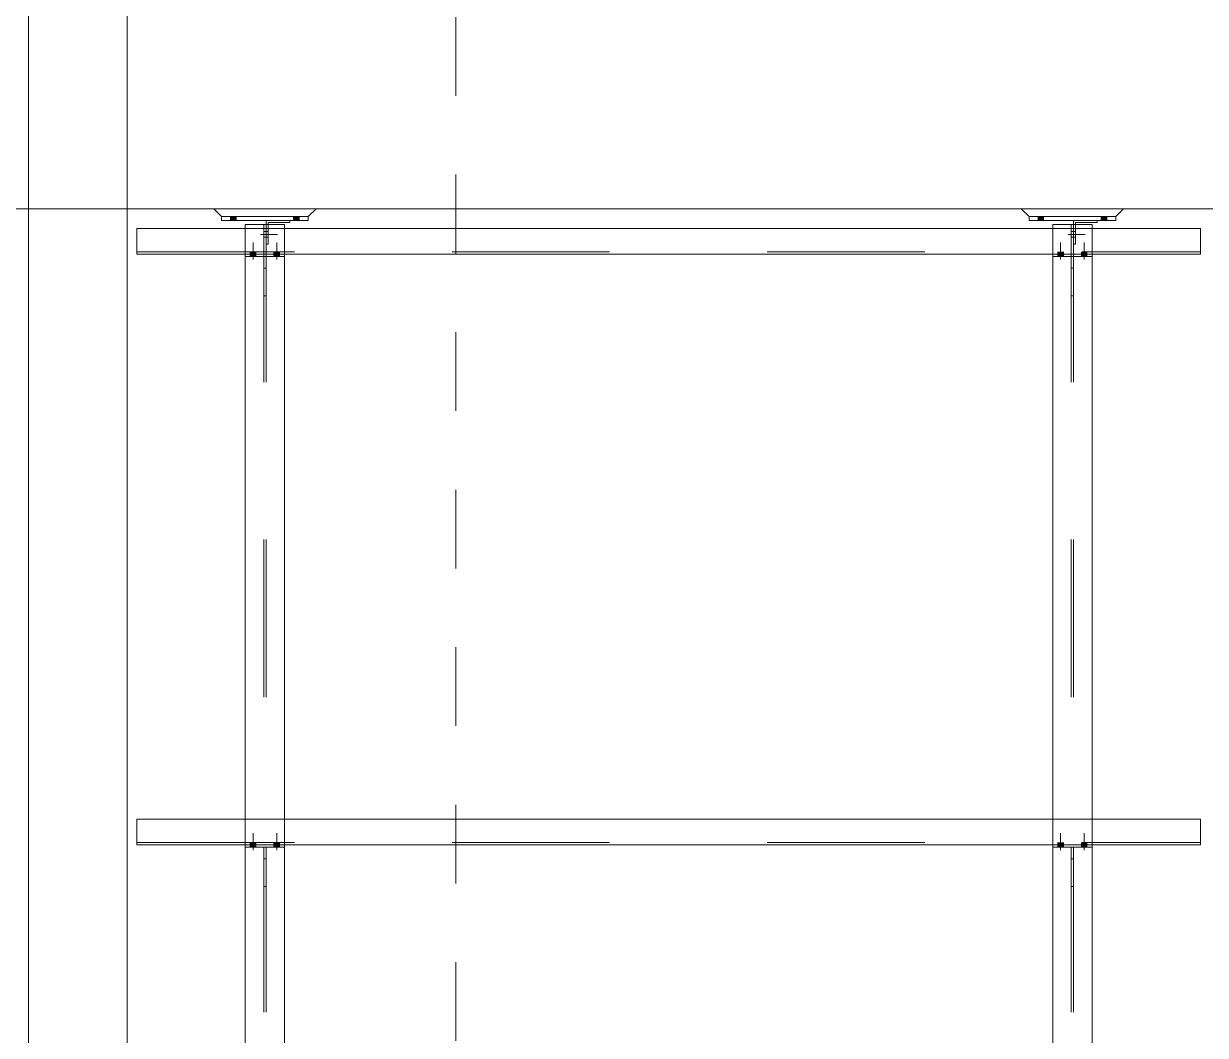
# Model space of a CAD drawing. Header units: millimetres. Extents: x 652937 to 1670132, y 1473552 to 2851037.
# Drawn here: x 663585.982 to 663588.982, y 1524530.821 to 1524533.39 of the extents above; entities that cross this region are included whole.
import ezdxf

# ---------------------------------------------------------------- set-up
doc = ezdxf.new("R2010")
doc.units = ezdxf.units.MM
for name, pattern in [('XKITLINE00', [0]), ('XKITLINE01', [4, 1, -1, 1, -1]), ('XKITLINE02', [4, 2, -2])]:
    doc.linetypes.add(name, pattern=pattern)
for name, color, linetype, lineweight in [('Bolt', 7, 'Continuous', 0), ('Part', 7, 'Continuous', 0), ('S-GRID', 7, 'Continuous', 9)]:
    doc.layers.add(name, color=color, linetype=linetype, lineweight=lineweight)

# ---------------------------------------------------------------- blocks, each defined once
blk = doc.blocks.new('*A40034527')
at = {"layer": 'Part', "color": 7, "linetype": 'XKITLINE00', "lineweight": 0}
for p, q in [((19.622001, -86.420099), (19.122001, -86.420099)), ((19.122001, -86.420099), (19.122001, -86.470099)), ((19.622001, -86.420099), (19.622009, -86.420099)), ((19.622001, -86.420099), (19.622001, -86.470099)), ((19.622093, -86.420099), (19.622101, -86.420099)), ((19.622093, -86.420099), (19.622093, -86.470099)), ((19.122001, -86.825099), (19.122001, -93.970099)), ((19.622001, -86.795099), (19.622001, -93.970099)), ((19.622093, -86.795099), (19.622093, -93.970099)), ((19.122001, -94.325099), (19.122001, -97.720099)), ((19.622001, -94.295099), (19.622001, -97.720099)), ((19.622093, -94.295099), (19.622093, -97.720099))]:
    blk.add_line(p, q, dxfattribs=at)
at = {"layer": 'Part', "color": 7, "linetype": 'XKITLINE02', "lineweight": 0}
for p, q in [((19.122001, -86.470099), (19.122001, -86.825099)), ((19.122009, -86.420099), (19.122009, -99.520099)), ((19.122093, -86.420099), (19.122093, -99.520099)), ((19.122101, -86.420099), (19.122101, -99.520099)), ((19.357009, -86.420099), (19.357009, -99.520099)), ((19.357093, -86.420099), (19.357093, -99.520099)), ((19.387009, -86.420099), (19.387009, -99.520099)), ((19.387093, -86.420099), (19.387093, -99.520099)), ((19.622093, -86.420099), (19.622001, -86.420099)), ((19.622001, -86.470099), (19.622001, -86.795099)), ((19.622009, -99.520099), (19.622009, -86.420099)), ((19.622009, -86.420099), (19.622093, -86.420099)), ((19.622093, -86.470099), (19.622093, -86.795099)), ((19.622101, -86.420099), (19.622101, -99.520099)), ((19.122001, -93.970099), (19.122001, -94.325099)), ((19.622001, -93.970099), (19.622001, -94.295099)), ((19.622093, -93.970099), (19.622093, -94.295099)), ((19.122001, -97.720099), (19.122001, -99.520099)), ((19.622001, -97.720099), (19.622001, -99.520099)), ((19.622093, -97.720099), (19.622093, -99.520099)), ((19.622101, -99.520099), (19.122001, -99.520099))]:
    blk.add_line(p, q, dxfattribs=at)
blk = doc.blocks.new('*A40074531')
at = {"layer": 'Part', "color": 7, "linetype": 'XKITLINE00', "lineweight": 0}
for p, q in [((9.372022, -86.420099), (8.872022, -86.420099)), ((8.872022, -86.420099), (8.872022, -86.470099)), ((9.372022, -86.420099), (9.37203, -86.420099)), ((9.372022, -86.420099), (9.372022, -86.470099)), ((9.372115, -86.420099), (9.372123, -86.420099)), ((9.372115, -86.420099), (9.372115, -86.470099)), ((8.872022, -86.825099), (8.872022, -93.970099)), ((9.372022, -86.795099), (9.372022, -93.970099)), ((9.372115, -86.795099), (9.372115, -93.970099)), ((8.872022, -94.325099), (8.872022, -97.720099)), ((9.372022, -94.295099), (9.372022, -97.720099)), ((9.372115, -94.295099), (9.372115, -97.720099))]:
    blk.add_line(p, q, dxfattribs=at)
at = {"layer": 'Part', "color": 7, "linetype": 'XKITLINE02', "lineweight": 0}
for p, q in [((8.872022, -86.470099), (8.872022, -86.825099)), ((8.87203, -86.420099), (8.87203, -99.520099)), ((8.872115, -86.420099), (8.872115, -99.520099)), ((8.872123, -86.420099), (8.872123, -99.520099)), ((9.10703, -86.420099), (9.10703, -99.520099)), ((9.107115, -86.420099), (9.107115, -99.520099)), ((9.13703, -86.420099), (9.13703, -99.520099)), ((9.137115, -86.420099), (9.137115, -99.520099)), ((9.372115, -86.420099), (9.372022, -86.420099)), ((9.372022, -86.470099), (9.372022, -86.795099)), ((9.37203, -99.520099), (9.37203, -86.420099)), ((9.37203, -86.420099), (9.372115, -86.420099)), ((9.372115, -86.470099), (9.372115, -86.795099)), ((9.372123, -86.420099), (9.372123, -99.520099)), ((8.872022, -93.970099), (8.872022, -94.325099)), ((9.372022, -93.970099), (9.372022, -94.295099)), ((9.372115, -93.970099), (9.372115, -94.295099)), ((8.872022, -97.720099), (8.872022, -99.520099)), ((9.372022, -97.720099), (9.372022, -99.520099)), ((9.372115, -97.720099), (9.372115, -99.520099)), ((9.372123, -99.520099), (8.872022, -99.520099))]:
    blk.add_line(p, q, dxfattribs=at)
blk = doc.blocks.new('*A40234547')
at = {"layer": 'Part', "color": 7, "linetype": 'XKITLINE00', "lineweight": 0}
for p, q in [((6.121892, -99.720099), (6.121892, -83.220099)), ((7.371892, -83.220099), (6.121892, -83.220099)), ((7.371892, -99.720099), (7.371892, -83.220099)), ((7.372293, -86.220099), (7.372293, -97.720099)), ((7.371892, -99.720099), (6.121892, -99.720099))]:
    blk.add_line(p, q, dxfattribs=at)
at = {"layer": 'Part', "color": 7, "linetype": 'XKITLINE02', "lineweight": 0}
for p, q in [((6.122293, -99.720099), (6.122293, -83.220099)), ((7.372293, -83.220099), (7.371892, -83.220099)), ((7.372293, -83.220099), (7.372293, -86.220099)), ((7.372293, -97.720099), (7.372293, -99.720099)), ((7.372293, -99.720099), (7.371892, -99.720099))]:
    blk.add_line(p, q, dxfattribs=at)
blk = doc.blocks.new('*A40274551')
at = {"layer": 'S-GRID', "color": 7, "linetype": 'XKITLINE01', "lineweight": 0}
blk.add_line((11.546889, -148.786781), (11.546889, -44.620099), dxfattribs=at)
blk = doc.blocks.new('*A44765000')
at = {"layer": 'Part', "color": 7, "linetype": 'XKITLINE00', "lineweight": 0}
blk.add_line((-7.628107, -86.220099), (44.365166, -86.220099), dxfattribs=at)
blk = doc.blocks.new('*A45305054')
at = {"layer": 'Part', "color": 7, "linetype": 'XKITLINE00', "lineweight": 0}
for p, q in [((7.497034, -93.970099), (20.997055, -93.970099)), ((7.497034, -93.970099), (7.497034, -94.295099)), ((20.99706, -93.970099), (20.997055, -93.970099)), ((20.997055, -93.970099), (20.997055, -94.295099)), ((20.997145, -93.970099), (20.997139, -93.970099)), ((20.997139, -93.970099), (20.997139, -94.265099)), ((7.497034, -94.295099), (20.997055, -94.295099)), ((20.997145, -94.265099), (20.997145, -94.295099))]:
    blk.add_line(p, q, dxfattribs=at)
at = {"layer": 'Part', "color": 7, "linetype": 'XKITLINE02', "lineweight": 0}
for p, q in [((7.49704, -94.265099), (7.49704, -93.970099)), ((7.497118, -94.265099), (7.497118, -93.970099)), ((7.497124, -94.295099), (7.497124, -93.970099)), ((20.997055, -93.970099), (20.997145, -93.970099)), ((20.99706, -94.265099), (20.99706, -93.970099)), ((20.997145, -93.970099), (20.997145, -94.265099)), ((7.49704, -94.265099), (20.997139, -94.265099)), ((20.997055, -94.295099), (20.997145, -94.295099)), ((20.997055, -94.295099), (20.997145, -94.295099)), ((20.997139, -94.265099), (20.99706, -94.265099))]:
    blk.add_line(p, q, dxfattribs=at)
blk = doc.blocks.new('*A45315055')
at = {"layer": 'Part', "color": 7, "linetype": 'XKITLINE00', "lineweight": 0}
for p, q in [((7.497034, -86.470099), (20.997055, -86.470099)), ((7.497034, -86.470099), (7.497034, -86.795099)), ((20.99706, -86.470099), (20.997055, -86.470099)), ((20.997055, -86.470099), (20.997055, -86.795099)), ((20.997145, -86.470099), (20.997139, -86.470099)), ((20.997139, -86.470099), (20.997139, -86.765099)), ((7.497034, -86.795099), (20.997055, -86.795099)), ((20.997145, -86.765099), (20.997145, -86.795099))]:
    blk.add_line(p, q, dxfattribs=at)
at = {"layer": 'Part', "color": 7, "linetype": 'XKITLINE02', "lineweight": 0}
for p, q in [((7.49704, -86.765099), (7.49704, -86.470099)), ((7.497118, -86.765099), (7.497118, -86.470099)), ((7.497124, -86.795099), (7.497124, -86.470099)), ((20.997055, -86.470099), (20.997145, -86.470099)), ((20.99706, -86.765099), (20.99706, -86.470099)), ((20.997145, -86.470099), (20.997145, -86.765099)), ((7.49704, -86.765099), (20.997139, -86.765099)), ((20.997055, -86.795099), (20.997145, -86.795099)), ((20.997055, -86.795099), (20.997145, -86.795099)), ((20.997139, -86.765099), (20.99706, -86.765099))]:
    blk.add_line(p, q, dxfattribs=at)
blk = doc.blocks.new('*A45365060')
at = {"layer": 'Part', "color": 7, "linetype": 'XKITLINE00', "lineweight": 0}
for p, q in [((8.572017, -86.370099), (8.572017, -86.320099)), ((8.572017, -86.320099), (9.672017, -86.320099)), ((8.572017, -86.370099), (9.672128, -86.370099)), ((9.672017, -86.370099), (9.672017, -86.320099)), ((9.672128, -86.370099), (9.672128, -86.320099))]:
    blk.add_line(p, q, dxfattribs=at)
at = {"layer": 'Part', "color": 7, "linetype": 'XKITLINE02', "lineweight": 0}
for p, q in [((8.572128, -86.370099), (8.572128, -86.320099)), ((9.672128, -86.320099), (9.672017, -86.320099)), ((9.672017, -86.320099), (9.672128, -86.320099))]:
    blk.add_line(p, q, dxfattribs=at)
blk = doc.blocks.new('*A45375061')
at = {"layer": 'Part', "color": 7, "linetype": 'XKITLINE00', "lineweight": 0}
for p, q in [((9.137042, -86.370099), (9.137042, -86.420099)), ((9.162042, -86.395099), (9.162042, -86.420099)), ((9.162042, -86.395099), (9.437042, -86.395099)), ((9.162103, -86.395099), (9.162103, -86.420099)), ((9.437042, -86.395099), (9.437042, -86.370099)), ((9.437103, -86.395099), (9.437103, -86.370099))]:
    blk.add_line(p, q, dxfattribs=at)
at = {"layer": 'Part', "color": 7, "linetype": 'XKITLINE02', "lineweight": 0}
for p, q in [((9.137042, -86.370099), (9.437103, -86.370099)), ((9.137103, -86.670099), (9.137103, -86.370099)), ((9.437103, -86.395099), (9.437042, -86.395099)), ((9.437042, -86.395099), (9.437103, -86.395099)), ((9.137042, -86.420099), (9.137042, -86.670099)), ((9.162042, -86.420099), (9.162042, -86.670099)), ((9.162103, -86.420099), (9.162103, -86.670099)), ((9.137042, -86.670099), (9.162103, -86.670099))]:
    blk.add_line(p, q, dxfattribs=at)
blk = doc.blocks.new('*A45385062')
at = {"layer": 'Part', "color": 7, "linetype": 'XKITLINE00', "lineweight": 0}
for p, q in [((8.471997, -86.220099), (8.572017, -86.320099)), ((9.771997, -86.220099), (9.672017, -86.320099)), ((9.672128, -86.320099), (9.772148, -86.220099)), ((8.572017, -86.320099), (9.672017, -86.320099))]:
    blk.add_line(p, q, dxfattribs=at)
at = {"layer": 'Part', "color": 7, "linetype": 'XKITLINE02', "lineweight": 0}
for p, q in [((8.472148, -86.220099), (8.471997, -86.220099)), ((8.471997, -86.220099), (9.772148, -86.220099)), ((8.572128, -86.320099), (8.472148, -86.220099)), ((9.672017, -86.320099), (9.672128, -86.320099)), ((9.672017, -86.320099), (9.672128, -86.320099))]:
    blk.add_line(p, q, dxfattribs=at)
blk = doc.blocks.new('*A45395063')
at = {"layer": 'Bolt', "color": 7, "linetype": 'XKITLINE02', "lineweight": 0}
for p, q in [((9.067473, -86.545099), (9.282073, -86.545099)), ((9.107066, -86.510099), (9.137066, -86.510099)), ((9.137053, -86.510099), (9.162053, -86.510099)), ((9.10708, -86.580099), (9.13708, -86.580099)), ((9.137092, -86.580099), (9.162092, -86.580099))]:
    blk.add_line(p, q, dxfattribs=at)
blk = doc.blocks.new('*A45405064')
at = {"layer": 'Bolt'}
for points in [[(8.687, -86.37), (8.687, -86.32), (8.757, -86.32), (8.757, -86.37)], [(9.487, -86.37), (9.487, -86.32), (9.557, -86.32), (9.557, -86.37)]]:
    blk.add_hatch(color=7, dxfattribs=at).paths.add_polyline_path(points, flags=17)
at = {"layer": 'Bolt', "color": 7, "linetype": 'XKITLINE00', "lineweight": 0}
for p, q in [((8.687, -86.32), (8.687, -86.37)), ((8.722, -86.32), (8.722, -86.37)), ((8.757, -86.32), (8.757, -86.37)), ((9.487, -86.32), (9.487, -86.37)), ((9.522, -86.32), (9.522, -86.37)), ((9.557, -86.32), (9.557, -86.37))]:
    blk.add_line(p, q, dxfattribs=at)
blk = doc.blocks.new('*A45835107')
at = {"layer": 'Part', "color": 7, "linetype": 'XKITLINE00', "lineweight": 0}
for p, q in [((9.106897, -94.475099), (9.106897, -94.325099)), ((9.106897, -94.325099), (9.136897, -94.325099)), ((9.136897, -94.475099), (9.136897, -94.325099)), ((9.137017, -94.825099), (9.137017, -94.325099)), ((9.106987, -94.825099), (9.106897, -94.475099)), ((9.106897, -94.475099), (9.136897, -94.475099)), ((9.136897, -94.475099), (9.136987, -94.825099)), ((9.107017, -94.825099), (9.106987, -94.825099)), ((9.106987, -94.825099), (9.137017, -94.825099))]:
    blk.add_line(p, q, dxfattribs=at)
at = {"layer": 'Part', "color": 7, "linetype": 'XKITLINE02', "lineweight": 0}
for p, q in [((9.106897, -94.325099), (9.107017, -94.325099)), ((9.107017, -94.325099), (9.107017, -94.825099)), ((9.136897, -94.325099), (9.137017, -94.325099)), ((9.137017, -94.325099), (9.136897, -94.325099))]:
    blk.add_line(p, q, dxfattribs=at)
blk = doc.blocks.new('*A46025126')
at = {"layer": 'Bolt'}
for points in [[(18.937, -86.37), (18.937, -86.32), (19.007, -86.32), (19.007, -86.37)], [(19.737, -86.37), (19.737, -86.32), (19.807, -86.32), (19.807, -86.37)]]:
    blk.add_hatch(color=7, dxfattribs=at).paths.add_polyline_path(points, flags=17)
at = {"layer": 'Bolt', "color": 7, "linetype": 'XKITLINE00', "lineweight": 0}
for p, q in [((18.937, -86.32), (18.937, -86.37)), ((18.972, -86.32), (18.972, -86.37)), ((19.007, -86.32), (19.007, -86.37)), ((19.737, -86.32), (19.737, -86.37)), ((19.772, -86.32), (19.772, -86.37)), ((19.807, -86.32), (19.807, -86.37))]:
    blk.add_line(p, q, dxfattribs=at)
blk = doc.blocks.new('*A46035127')
at = {"layer": 'Bolt', "color": 7, "linetype": 'XKITLINE02', "lineweight": 0}
for p, q in [((19.317451, -86.545099), (19.532051, -86.545099)), ((19.357044, -86.510099), (19.387044, -86.510099)), ((19.387031, -86.510099), (19.412031, -86.510099)), ((19.357058, -86.580099), (19.387058, -86.580099)), ((19.38707, -86.580099), (19.41207, -86.580099))]:
    blk.add_line(p, q, dxfattribs=at)
blk = doc.blocks.new('*A46045128')
at = {"layer": 'Part', "color": 7, "linetype": 'XKITLINE00', "lineweight": 0}
for p, q in [((18.721976, -86.220099), (18.821996, -86.320099)), ((20.021976, -86.220099), (19.921996, -86.320099)), ((19.922106, -86.320099), (20.022126, -86.220099)), ((18.821996, -86.320099), (19.921996, -86.320099))]:
    blk.add_line(p, q, dxfattribs=at)
at = {"layer": 'Part', "color": 7, "linetype": 'XKITLINE02', "lineweight": 0}
for p, q in [((18.722126, -86.220099), (18.721976, -86.220099)), ((18.721976, -86.220099), (20.022126, -86.220099)), ((18.822106, -86.320099), (18.722126, -86.220099)), ((19.921996, -86.320099), (19.922106, -86.320099)), ((19.921996, -86.320099), (19.922106, -86.320099))]:
    blk.add_line(p, q, dxfattribs=at)
blk = doc.blocks.new('*A46055129')
at = {"layer": 'Part', "color": 7, "linetype": 'XKITLINE00', "lineweight": 0}
for p, q in [((19.387021, -86.370099), (19.387021, -86.420099)), ((19.412021, -86.395099), (19.412021, -86.420099)), ((19.412021, -86.395099), (19.687021, -86.395099)), ((19.412081, -86.395099), (19.412081, -86.420099)), ((19.687021, -86.395099), (19.687021, -86.370099)), ((19.687081, -86.395099), (19.687081, -86.370099))]:
    blk.add_line(p, q, dxfattribs=at)
at = {"layer": 'Part', "color": 7, "linetype": 'XKITLINE02', "lineweight": 0}
for p, q in [((19.387021, -86.370099), (19.687081, -86.370099)), ((19.387081, -86.670099), (19.387081, -86.370099)), ((19.687081, -86.395099), (19.687021, -86.395099)), ((19.687021, -86.395099), (19.687081, -86.395099)), ((19.387021, -86.420099), (19.387021, -86.670099)), ((19.412021, -86.420099), (19.412021, -86.670099)), ((19.412081, -86.420099), (19.412081, -86.670099)), ((19.387021, -86.670099), (19.412081, -86.670099))]:
    blk.add_line(p, q, dxfattribs=at)
blk = doc.blocks.new('*A46065130')
at = {"layer": 'Part', "color": 7, "linetype": 'XKITLINE00', "lineweight": 0}
for p, q in [((18.821996, -86.370099), (18.821996, -86.320099)), ((18.821996, -86.320099), (19.921996, -86.320099)), ((18.821996, -86.370099), (19.922106, -86.370099)), ((19.921996, -86.370099), (19.921996, -86.320099)), ((19.922106, -86.370099), (19.922106, -86.320099))]:
    blk.add_line(p, q, dxfattribs=at)
at = {"layer": 'Part', "color": 7, "linetype": 'XKITLINE02', "lineweight": 0}
for p, q in [((18.822106, -86.370099), (18.822106, -86.320099)), ((19.922106, -86.320099), (19.921996, -86.320099)), ((19.921996, -86.320099), (19.922106, -86.320099))]:
    blk.add_line(p, q, dxfattribs=at)
blk = doc.blocks.new('*A46125136')
at = {"layer": 'Part', "color": 7, "linetype": 'XKITLINE00', "lineweight": 0}
for p, q in [((19.356876, -86.975099), (19.356876, -86.825099)), ((19.356876, -86.825099), (19.386876, -86.825099)), ((19.386876, -86.975099), (19.386876, -86.825099)), ((19.386996, -87.325099), (19.386996, -86.825099)), ((19.356966, -87.325099), (19.356876, -86.975099)), ((19.356876, -86.975099), (19.386876, -86.975099)), ((19.386876, -86.975099), (19.386966, -87.325099)), ((19.356996, -87.325099), (19.356966, -87.325099)), ((19.356966, -87.325099), (19.386996, -87.325099))]:
    blk.add_line(p, q, dxfattribs=at)
at = {"layer": 'Part', "color": 7, "linetype": 'XKITLINE02', "lineweight": 0}
for p, q in [((19.356876, -86.825099), (19.356996, -86.825099)), ((19.356996, -86.825099), (19.356996, -87.325099)), ((19.386876, -86.825099), (19.386996, -86.825099)), ((19.386996, -86.825099), (19.386876, -86.825099))]:
    blk.add_line(p, q, dxfattribs=at)
blk = doc.blocks.new('*A46135137')
at = {"layer": 'Part', "color": 7, "linetype": 'XKITLINE00', "lineweight": 0}
for p, q in [((19.121876, -86.825099), (19.121876, -86.795099)), ((19.621996, -86.825099), (19.121876, -86.825099)), ((19.621876, -86.825099), (19.621876, -86.795099)), ((19.621996, -86.825099), (19.621876, -86.825099)), ((19.621996, -86.795099), (19.621996, -86.825099))]:
    blk.add_line(p, q, dxfattribs=at)
at = {"layer": 'Part', "color": 7, "linetype": 'XKITLINE02', "lineweight": 0}
for p, q in [((19.621996, -86.795099), (19.121876, -86.795099)), ((19.121996, -86.825099), (19.121996, -86.795099)), ((19.621876, -86.795099), (19.621996, -86.795099))]:
    blk.add_line(p, q, dxfattribs=at)
blk = doc.blocks.new('*A46145138')
at = {"layer": 'Bolt'}
for points in [[(19.257, -86.765), (19.257, -86.795), (19.187, -86.795), (19.187, -86.765)], [(19.257, -86.795), (19.257, -86.825), (19.187, -86.825), (19.187, -86.795)], [(19.557, -86.765), (19.557, -86.795), (19.487, -86.795), (19.487, -86.765)], [(19.557, -86.795), (19.557, -86.825), (19.487, -86.825), (19.487, -86.795)]]:
    blk.add_hatch(color=7, dxfattribs=at).paths.add_polyline_path(points, flags=17)
at = {"layer": 'Bolt', "color": 7, "linetype": 'XKITLINE00', "lineweight": 0}
for p, q in [((19.222, -86.865), (19.222, -86.65)), ((19.522, -86.865), (19.522, -86.65)), ((19.187, -86.795), (19.187, -86.765)), ((19.187, -86.825), (19.187, -86.795)), ((19.257, -86.795), (19.257, -86.765)), ((19.257, -86.825), (19.257, -86.795)), ((19.487, -86.795), (19.487, -86.765)), ((19.487, -86.825), (19.487, -86.795)), ((19.557, -86.795), (19.557, -86.765)), ((19.557, -86.825), (19.557, -86.795))]:
    blk.add_line(p, q, dxfattribs=at)
blk = doc.blocks.new('*A46175141')
at = {"layer": 'Bolt'}
for points in [[(9.007, -86.765), (9.007, -86.795), (8.937, -86.795), (8.937, -86.765)], [(9.007, -86.795), (9.007, -86.825), (8.937, -86.825), (8.937, -86.795)], [(9.307, -86.765), (9.307, -86.795), (9.237, -86.795), (9.237, -86.765)], [(9.307, -86.795), (9.307, -86.825), (9.237, -86.825), (9.237, -86.795)]]:
    blk.add_hatch(color=7, dxfattribs=at).paths.add_polyline_path(points, flags=17)
at = {"layer": 'Bolt', "color": 7, "linetype": 'XKITLINE00', "lineweight": 0}
for p, q in [((8.972, -86.865), (8.972, -86.65)), ((9.272, -86.865), (9.272, -86.65)), ((8.937, -86.795), (8.937, -86.765)), ((8.937, -86.825), (8.937, -86.795)), ((9.007, -86.795), (9.007, -86.765)), ((9.007, -86.825), (9.007, -86.795)), ((9.237, -86.795), (9.237, -86.765)), ((9.237, -86.825), (9.237, -86.795)), ((9.307, -86.795), (9.307, -86.765)), ((9.307, -86.825), (9.307, -86.795))]:
    blk.add_line(p, q, dxfattribs=at)
blk = doc.blocks.new('*A46205144')
at = {"layer": 'Part', "color": 7, "linetype": 'XKITLINE00', "lineweight": 0}
for p, q in [((8.871897, -86.825099), (8.871897, -86.795099)), ((9.372017, -86.825099), (8.871897, -86.825099)), ((9.371897, -86.825099), (9.371897, -86.795099)), ((9.372017, -86.825099), (9.371897, -86.825099)), ((9.372017, -86.795099), (9.372017, -86.825099))]:
    blk.add_line(p, q, dxfattribs=at)
at = {"layer": 'Part', "color": 7, "linetype": 'XKITLINE02', "lineweight": 0}
for p, q in [((9.372017, -86.795099), (8.871897, -86.795099)), ((8.872017, -86.825099), (8.872017, -86.795099)), ((9.371897, -86.795099), (9.372017, -86.795099))]:
    blk.add_line(p, q, dxfattribs=at)
blk = doc.blocks.new('*A46215145')
at = {"layer": 'Part', "color": 7, "linetype": 'XKITLINE00', "lineweight": 0}
for p, q in [((9.106897, -86.975099), (9.106897, -86.825099)), ((9.106897, -86.825099), (9.136897, -86.825099)), ((9.136897, -86.975099), (9.136897, -86.825099)), ((9.137017, -87.325099), (9.137017, -86.825099)), ((9.106987, -87.325099), (9.106897, -86.975099)), ((9.106897, -86.975099), (9.136897, -86.975099)), ((9.136897, -86.975099), (9.136987, -87.325099)), ((9.107017, -87.325099), (9.106987, -87.325099)), ((9.106987, -87.325099), (9.137017, -87.325099))]:
    blk.add_line(p, q, dxfattribs=at)
at = {"layer": 'Part', "color": 7, "linetype": 'XKITLINE02', "lineweight": 0}
for p, q in [((9.106897, -86.825099), (9.107017, -86.825099)), ((9.107017, -86.825099), (9.107017, -87.325099)), ((9.136897, -86.825099), (9.137017, -86.825099)), ((9.137017, -86.825099), (9.136897, -86.825099))]:
    blk.add_line(p, q, dxfattribs=at)
blk = doc.blocks.new('*A46335157')
at = {"layer": 'Bolt'}
for points in [[(19.257, -94.265), (19.257, -94.295), (19.187, -94.295), (19.187, -94.265)], [(19.257, -94.295), (19.257, -94.325), (19.187, -94.325), (19.187, -94.295)], [(19.557, -94.265), (19.557, -94.295), (19.487, -94.295), (19.487, -94.265)], [(19.557, -94.295), (19.557, -94.325), (19.487, -94.325), (19.487, -94.295)]]:
    blk.add_hatch(color=7, dxfattribs=at).paths.add_polyline_path(points, flags=17)
at = {"layer": 'Bolt', "color": 7, "linetype": 'XKITLINE00', "lineweight": 0}
for p, q in [((19.222, -94.365), (19.222, -94.15)), ((19.522, -94.365), (19.522, -94.15)), ((19.187, -94.295), (19.187, -94.265)), ((19.187, -94.325), (19.187, -94.295)), ((19.257, -94.295), (19.257, -94.265)), ((19.257, -94.325), (19.257, -94.295)), ((19.487, -94.295), (19.487, -94.265)), ((19.487, -94.325), (19.487, -94.295)), ((19.557, -94.295), (19.557, -94.265)), ((19.557, -94.325), (19.557, -94.295))]:
    blk.add_line(p, q, dxfattribs=at)
blk = doc.blocks.new('*A46345158')
at = {"layer": 'Part', "color": 7, "linetype": 'XKITLINE00', "lineweight": 0}
for p, q in [((19.121876, -94.325099), (19.121876, -94.295099)), ((19.621996, -94.325099), (19.121876, -94.325099)), ((19.621876, -94.325099), (19.621876, -94.295099)), ((19.621996, -94.325099), (19.621876, -94.325099)), ((19.621996, -94.295099), (19.621996, -94.325099))]:
    blk.add_line(p, q, dxfattribs=at)
at = {"layer": 'Part', "color": 7, "linetype": 'XKITLINE02', "lineweight": 0}
for p, q in [((19.621996, -94.295099), (19.121876, -94.295099)), ((19.121996, -94.325099), (19.121996, -94.295099)), ((19.621876, -94.295099), (19.621996, -94.295099))]:
    blk.add_line(p, q, dxfattribs=at)
blk = doc.blocks.new('*A46355159')
at = {"layer": 'Part', "color": 7, "linetype": 'XKITLINE00', "lineweight": 0}
for p, q in [((19.356876, -94.475099), (19.356876, -94.325099)), ((19.356876, -94.325099), (19.386876, -94.325099)), ((19.386876, -94.475099), (19.386876, -94.325099)), ((19.386996, -94.825099), (19.386996, -94.325099)), ((19.356966, -94.825099), (19.356876, -94.475099)), ((19.356876, -94.475099), (19.386876, -94.475099)), ((19.386876, -94.475099), (19.386966, -94.825099)), ((19.356996, -94.825099), (19.356966, -94.825099)), ((19.356966, -94.825099), (19.386996, -94.825099))]:
    blk.add_line(p, q, dxfattribs=at)
at = {"layer": 'Part', "color": 7, "linetype": 'XKITLINE02', "lineweight": 0}
for p, q in [((19.356876, -94.325099), (19.356996, -94.325099)), ((19.356996, -94.325099), (19.356996, -94.825099)), ((19.386876, -94.325099), (19.386996, -94.325099)), ((19.386996, -94.325099), (19.386876, -94.325099))]:
    blk.add_line(p, q, dxfattribs=at)
blk = doc.blocks.new('*A46365160')
at = {"layer": 'Bolt'}
for points in [[(9.007, -94.265), (9.007, -94.295), (8.937, -94.295), (8.937, -94.265)], [(9.007, -94.295), (9.007, -94.325), (8.937, -94.325), (8.937, -94.295)], [(9.307, -94.265), (9.307, -94.295), (9.237, -94.295), (9.237, -94.265)], [(9.307, -94.295), (9.307, -94.325), (9.237, -94.325), (9.237, -94.295)]]:
    blk.add_hatch(color=7, dxfattribs=at).paths.add_polyline_path(points, flags=17)
at = {"layer": 'Bolt', "color": 7, "linetype": 'XKITLINE00', "lineweight": 0}
for p, q in [((8.972, -94.365), (8.972, -94.15)), ((9.272, -94.365), (9.272, -94.15)), ((8.937, -94.295), (8.937, -94.265)), ((8.937, -94.325), (8.937, -94.295)), ((9.007, -94.295), (9.007, -94.265)), ((9.007, -94.325), (9.007, -94.295)), ((9.237, -94.295), (9.237, -94.265)), ((9.237, -94.325), (9.237, -94.295)), ((9.307, -94.295), (9.307, -94.265)), ((9.307, -94.325), (9.307, -94.295))]:
    blk.add_line(p, q, dxfattribs=at)
blk = doc.blocks.new('*A46375161')
at = {"layer": 'Part', "color": 7, "linetype": 'XKITLINE00', "lineweight": 0}
for p, q in [((8.871897, -94.325099), (8.871897, -94.295099)), ((9.372017, -94.325099), (8.871897, -94.325099)), ((9.371897, -94.325099), (9.371897, -94.295099)), ((9.372017, -94.325099), (9.371897, -94.325099)), ((9.372017, -94.295099), (9.372017, -94.325099))]:
    blk.add_line(p, q, dxfattribs=at)
at = {"layer": 'Part', "color": 7, "linetype": 'XKITLINE02', "lineweight": 0}
for p, q in [((9.372017, -94.295099), (8.871897, -94.295099)), ((8.872017, -94.325099), (8.872017, -94.295099)), ((9.371897, -94.295099), (9.372017, -94.295099))]:
    blk.add_line(p, q, dxfattribs=at)

msp = doc.modelspace()

# ---------------------------------------------------------------- block references
at = {"color": 7, "lineweight": 0, "xscale": 0.2, "yscale": 0.2, "zscale": 0.2}
for name in ['*A40274551', '*A44765000', '*A40234547', '*A45385062', '*A46045128', '*A45365060', '*A45405064', '*A45375061', '*A46065130', '*A46025126', '*A46055129', '*A45315055', '*A40074531', '*A45395063', '*A40034527', '*A46035127', '*A46175141', '*A46145138', '*A46205144', '*A46135137', '*A46215145', '*A46125136', '*A45305054', '*A46365160', '*A46335157', '*A46375161', '*A46345158', '*A45835107', '*A46355159']:
    msp.add_blockref(name, (663584.7698, 1524550.1643), dxfattribs=at)

doc.saveas('drawing.dxf')
